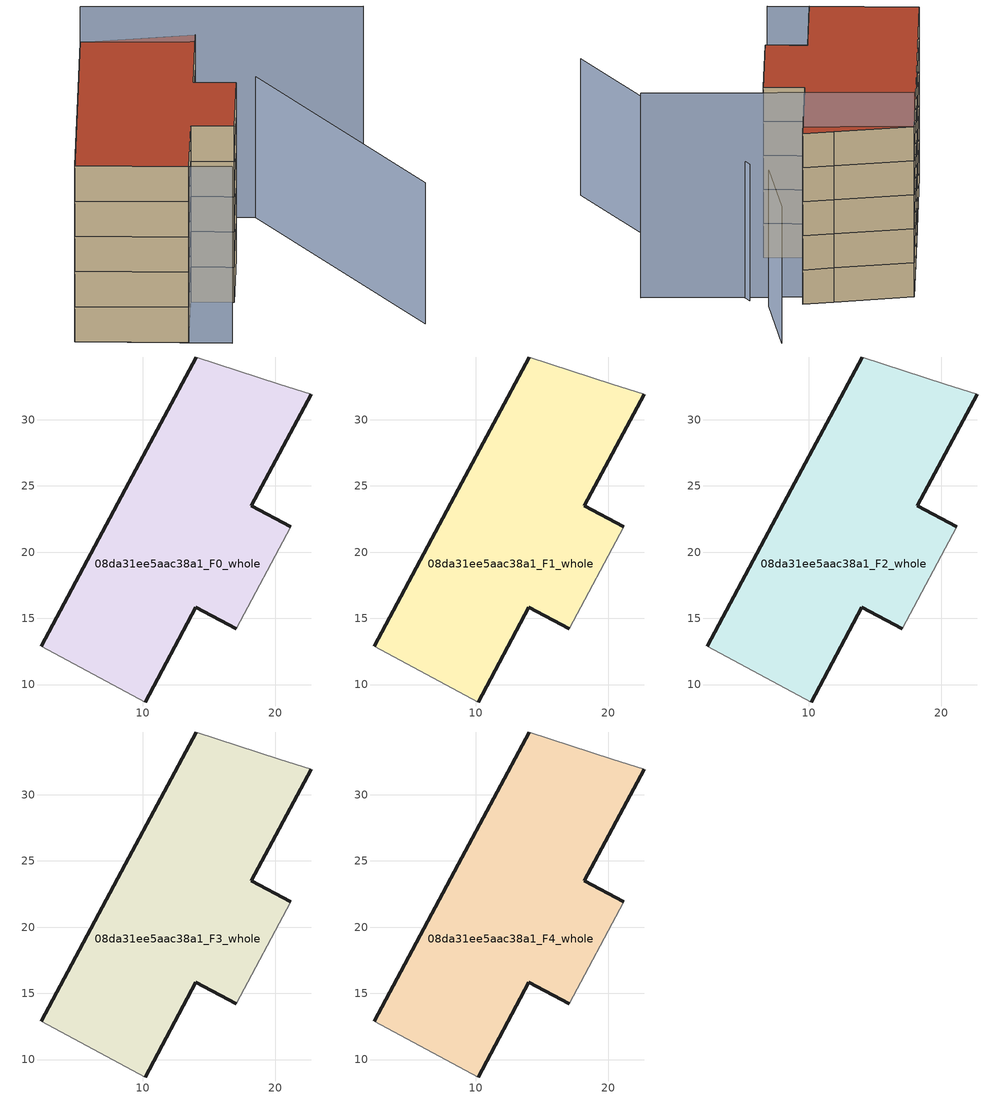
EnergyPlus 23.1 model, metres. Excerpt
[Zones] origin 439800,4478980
08da31ee5aac38a1_F0_whole
 floor ground (EU_floor_Construction): 22.75,31.93 18.22,23.51 21.19,21.93 17.06,14.22 14.02,15.83 10.19,8.69 2.33,12.9 8.68,24.75 14.04,34.74 20.31,32.69 z0
 wall outside (EU_wall_Construction): 14.04,34.74 8.68,24.75 2.33,12.9 / 10.19,8.69 14.02,15.83 17.06,14.22 / 21.19,21.93 18.22,23.51 22.75,31.93 z0:3
 wall adiabatic (EU_wall_Construction): 22.75,31.93 20.31,32.69 14.04,34.74 / 2.33,12.9 10.19,8.69 / 17.06,14.22 21.19,21.93 z0:3
08da31ee5aac38a1_F1_whole
 floor to 08da31ee5aac38a1_F0_whole (EU_floor_Construction): 22.75,31.93 18.22,23.51 21.19,21.93 17.06,14.22 14.02,15.83 10.19,8.69 2.33,12.9 8.68,24.75 14.04,34.74 20.31,32.69 z3
 wall outside (EU_wall_Construction): 14.04,34.74 8.68,24.75 2.33,12.9 / 10.19,8.69 14.02,15.83 17.06,14.22 / 21.19,21.93 18.22,23.51 22.75,31.93 z3:6
 wall adiabatic (EU_wall_Construction): 22.75,31.93 20.31,32.69 14.04,34.74 / 2.33,12.9 10.19,8.69 / 17.06,14.22 21.19,21.93 z3:6
08da31ee5aac38a1_F2_whole
 floor to 08da31ee5aac38a1_F1_whole (EU_floor_Construction): 22.75,31.93 18.22,23.51 21.19,21.93 17.06,14.22 14.02,15.83 10.19,8.69 2.33,12.9 8.68,24.75 14.04,34.74 20.31,32.69 z6
 wall outside (EU_wall_Construction): 14.04,34.74 8.68,24.75 2.33,12.9 / 10.19,8.69 14.02,15.83 17.06,14.22 / 21.19,21.93 18.22,23.51 22.75,31.93 z6:9
 wall adiabatic (EU_wall_Construction): 22.75,31.93 20.31,32.69 14.04,34.74 / 2.33,12.9 10.19,8.69 / 17.06,14.22 21.19,21.93 z6:9
08da31ee5aac38a1_F3_whole
 floor to 08da31ee5aac38a1_F2_whole (EU_floor_Construction): 22.75,31.93 18.22,23.51 21.19,21.93 17.06,14.22 14.02,15.83 10.19,8.69 2.33,12.9 8.68,24.75 14.04,34.74 20.31,32.69 z9
 wall outside (EU_wall_Construction): 14.04,34.74 8.68,24.75 2.33,12.9 / 10.19,8.69 14.02,15.83 17.06,14.22 / 21.19,21.93 18.22,23.51 22.75,31.93 z9:12
 wall adiabatic (EU_wall_Construction): 22.75,31.93 20.31,32.69 14.04,34.74 / 2.33,12.9 10.19,8.69 / 17.06,14.22 21.19,21.93 z9:12
08da31ee5aac38a1_F4_whole
 floor to 08da31ee5aac38a1_F3_whole (EU_floor_Construction): 22.75,31.93 18.22,23.51 21.19,21.93 17.06,14.22 14.02,15.83 10.19,8.69 2.33,12.9 8.68,24.75 14.04,34.74 20.31,32.69 z12
 wall outside (EU_wall_Construction): 14.04,34.74 8.68,24.75 2.33,12.9 / 10.19,8.69 14.02,15.83 17.06,14.22 / 21.19,21.93 18.22,23.51 22.75,31.93 z12:15
 wall adiabatic (EU_wall_Construction): 22.75,31.93 20.31,32.69 14.04,34.74 / 2.33,12.9 10.19,8.69 / 17.06,14.22 21.19,21.93 z12:15
 roof outside (EU_roof_Construction): 17.06,14.22 21.19,21.93 18.22,23.51 22.75,31.93 20.31,32.69 14.04,34.74 8.68,24.75 2.33,12.9 10.19,8.69 14.02,15.83 z15
shading: 2.33,12.9 13.2,7.07 z0:15; 28.4,3.61 26.23,29.35 / 25.41,31.08 27.95,38.31 z0:12; 33.84,24.76 14.04,34.74 z0:18
[Building]
EU S2 Campaign: North Axis=0; Terrain=City; Solar Distribution=FullExterior
[Site:Location]
Madrid: Latitude=40.5; Longitude=-3.5; Time Zone=1; Elevation=609
[SizingPeriod:WeatherFileDays]
AnnualSizingPeriod: Begin Month=1; Begin Day of Month=1; End Month=12; End Day of Month=31; Day of Week for Start Day=Monday; Use Weather File Daylight Saving Period=No; Use Weather File Rain and Snow Indicators=No
[MATERIAL]
EU_InternalMass_Material: Roughness=MediumRough; Thickness=0.1; Conductivity=1; Density=1800; Specific Heat=900; Thermal Absorptance=0.9; Solar Absorptance=0.7; Visible Absorptance=0.7
[MATERIAL:NOMASS] Roughness=MediumRough; Thermal Absorptance=0.9; Solar Absorptance=0.7; Visible Absorptance=0.7
Name | Thermal Resistance
EU_wall_NoMass | 0.459673
EU_roof_NoMass | 0.495815
EU_floor_NoMass | 0.788942
[CONSTRUCTION]
EU_wall_Construction: EU_wall_NoMass
EU_roof_Construction: EU_roof_NoMass
EU_floor_Construction: EU_floor_NoMass
EU_InternalMass_Construction: EU_InternalMass_Material
[ZONE] Type=1; Multiplier=1; Ceiling Height=autocalculate; Floor Area=autocalculate; Part of Total Floor Area=Yes
Name | Volume
08da31ee5aac38a1_F0_whole | 777.032
08da31ee5aac38a1_F1_whole; 08da31ee5aac38a1_F2_whole; 08da31ee5aac38a1_F3_whole; 08da31ee5aac38a1_F4_whole | 777.031
[INTERNALMASS] Construction=EU_InternalMass_Construction; Surface Area=259.011
Name | Zone or ZoneList
08da31ee5aac38a1_F0_whole_EU_InternalMass | 08da31ee5aac38a1_F0_whole
08da31ee5aac38a1_F1_whole_EU_InternalMass | 08da31ee5aac38a1_F1_whole
08da31ee5aac38a1_F2_whole_EU_InternalMass | 08da31ee5aac38a1_F2_whole
08da31ee5aac38a1_F3_whole_EU_InternalMass | 08da31ee5aac38a1_F3_whole
08da31ee5aac38a1_F4_whole_EU_InternalMass | 08da31ee5aac38a1_F4_whole
[OTHEREQUIPMENT] Fuel Type=Electricity; Design Level Calculation Method=Watts/Area; Power per Zone Floor Area=1; Fraction Latent=0; Fraction Radiant=0; Fraction Lost=0; Carbon Dioxide Generation Rate=0; EndUse Subcategory=EU_Step8_InternalGains
Name | Zone or ZoneList or Space or SpaceList | Schedule
EU_Step8_InternalGain_08da31ee5aac38a1_F0_whole_f000 | 08da31ee5aac38a1_F0_whole | EU_Step8_GainSchedule_08da31ee5aac38a1_F0_whole_f000
EU_Step8_InternalGain_08da31ee5aac38a1_F1_whole_f000 | 08da31ee5aac38a1_F1_whole | EU_Step8_GainSchedule_08da31ee5aac38a1_F1_whole_f000
EU_Step8_InternalGain_08da31ee5aac38a1_F2_whole_f000 | 08da31ee5aac38a1_F2_whole | EU_Step8_GainSchedule_08da31ee5aac38a1_F2_whole_f000
EU_Step8_InternalGain_08da31ee5aac38a1_F3_whole_f000 | 08da31ee5aac38a1_F3_whole | EU_Step8_GainSchedule_08da31ee5aac38a1_F3_whole_f000
EU_Step8_InternalGain_08da31ee5aac38a1_F4_whole_f000 | 08da31ee5aac38a1_F4_whole | EU_Step8_GainSchedule_08da31ee5aac38a1_F4_whole_f000
[ZONEVENTILATION:DESIGNFLOWRATE] Schedule=EU_AlwaysOn; Design Flow Rate Calculation Method=AirChanges/Hour; Air Changes per Hour=0.719161; Ventilation Type=Natural; Fan Pressure Rise=0; Fan Total Efficiency=1; Constant Term Coefficient=1; Temperature Term Coefficient=0; Velocity Term Coefficient=0; Velocity Squared Term Coefficient=0; Minimum Indoor Temperature=-100; Maximum Indoor Temperature=100; Delta Temperature=-100; Minimum Outdoor Temperature=-100; Maximum Outdoor Temperature=100; Maximum Wind Speed=40
Name | Zone or ZoneList or Space or SpaceList
EU_ConstantAir_08da31ee5aac38a1_F0_whole | 08da31ee5aac38a1_F0_whole
EU_ConstantAir_08da31ee5aac38a1_F1_whole | 08da31ee5aac38a1_F1_whole
EU_ConstantAir_08da31ee5aac38a1_F2_whole | 08da31ee5aac38a1_F2_whole
EU_ConstantAir_08da31ee5aac38a1_F3_whole | 08da31ee5aac38a1_F3_whole
EU_ConstantAir_08da31ee5aac38a1_F4_whole | 08da31ee5aac38a1_F4_whole
[HVACTEMPLATE:THERMOSTAT] Constant Heating Setpoint=20; Constant Cooling Setpoint=50
EU_HeatOnly_08da31ee5aac38a1_F0_whole; EU_HeatOnly_08da31ee5aac38a1_F1_whole; EU_HeatOnly_08da31ee5aac38a1_F2_whole; EU_HeatOnly_08da31ee5aac38a1_F3_whole; EU_HeatOnly_08da31ee5aac38a1_F4_whole
[HVACTEMPLATE:ZONE:IDEALLOADSAIRSYSTEM] System Availability Schedule=EU_AlwaysOn; Maximum Heating Supply Air Temperature=50; Minimum Cooling Supply Air Temperature=13; Maximum Heating Supply Air Humidity Ratio=0.0156; Minimum Cooling Supply Air Humidity Ratio=0.0077; Heating Limit=NoLimit; Cooling Limit=NoLimit; Heating Availability Schedule=EU_AlwaysOn; Cooling Availability Schedule=EU_CoolingOff; Dehumidification Control Type=ConstantSensibleHeatRatio; Cooling Sensible Heat Ratio=0.7; Dehumidification Setpoint=60; Humidification Control Type=None; Humidification Setpoint=30; Outdoor Air Method=None; Outdoor Air Flow Rate per Person=0.00944; Outdoor Air Flow Rate per Zone Floor Area=0; Outdoor Air Flow Rate per Zone=0; Demand Controlled Ventilation Type=None; Outdoor Air Economizer Type=NoEconomizer; Heat Recovery Type=None; Sensible Heat Recovery Effectiveness=0.7; Latent Heat Recovery Effectiveness=0.65
Name | Template Thermostat
08da31ee5aac38a1_F0_whole | EU_HeatOnly_08da31ee5aac38a1_F0_whole
08da31ee5aac38a1_F1_whole | EU_HeatOnly_08da31ee5aac38a1_F1_whole
08da31ee5aac38a1_F2_whole | EU_HeatOnly_08da31ee5aac38a1_F2_whole
08da31ee5aac38a1_F3_whole | EU_HeatOnly_08da31ee5aac38a1_F3_whole
08da31ee5aac38a1_F4_whole | EU_HeatOnly_08da31ee5aac38a1_F4_whole
[SIZING:ZONE] Zone Cooling Design Supply Air Temperature Input Method=SupplyAirTemperature; Zone Cooling Design Supply Air Temperature=13; Zone Heating Design Supply Air Temperature Input Method=SupplyAirTemperature; Zone Heating Design Supply Air Temperature=50; Zone Cooling Design Supply Air Humidity Ratio=0.008; Zone Heating Design Supply Air Humidity Ratio=0.008; Cooling Design Air Flow Method=DesignDay; Cooling Design Air Flow Rate=0; Cooling Minimum Air Flow per Zone Floor Area=0.000762; Cooling Minimum Air Flow=0; Cooling Minimum Air Flow Fraction=0.2; Heating Design Air Flow Method=DesignDay; Heating Design Air Flow Rate=0; Heating Maximum Air Flow per Zone Floor Area=0.002032; Heating Maximum Air Flow=0.141576; Heating Maximum Air Flow Fraction=0.3; Account for Dedicated Outdoor Air System=No; Dedicated Outdoor Air System Control Strategy=NeutralSupplyAir; Dedicated Outdoor Air Low Setpoint Temperature for Design=autosize; Dedicated Outdoor Air High Setpoint Temperature for Design=autosize; Zone Load Sizing Method=Sensible Load Only No Latent Load; Zone Latent Cooling Design Supply Air Humidity Ratio Input Method=HumidityRatioDifference; Zone Cooling Design Supply Air Humidity Ratio Difference=0.005; Zone Latent Heating Design Supply Air Humidity Ratio Input Method=HumidityRatioDifference; Zone Humidification Design Supply Air Humidity Ratio Difference=0.005
08da31ee5aac38a1_F0_whole; 08da31ee5aac38a1_F1_whole; 08da31ee5aac38a1_F2_whole; 08da31ee5aac38a1_F3_whole; 08da31ee5aac38a1_F4_whole
[SCHEDULE:CONSTANT]
Name | Hourly Value
EU_AlwaysOn | 1
EU_CoolingOff | 0
[SCHEDULE:FILE] Column Number=1; Rows to Skip at Top=0; Number of Hours of Data=8760; Column Separator=Comma; Interpolate to Timestep=No; Minutes per Item=60; Adjust Schedule for Daylight Savings=Yes
Name | File
EU_Step8_GainSchedule_08da31ee5aac38a1_F0_whole_f000 | ../../schedules/08da31ee5aac38a1/08da31ee5aac38a1_F0_whole_f000_gain.csv
EU_Step8_GainSchedule_08da31ee5aac38a1_F1_whole_f000 | ../../schedules/08da31ee5aac38a1/08da31ee5aac38a1_F1_whole_f000_gain.csv
EU_Step8_GainSchedule_08da31ee5aac38a1_F2_whole_f000 | ../../schedules/08da31ee5aac38a1/08da31ee5aac38a1_F2_whole_f000_gain.csv
EU_Step8_GainSchedule_08da31ee5aac38a1_F3_whole_f000 | ../../schedules/08da31ee5aac38a1/08da31ee5aac38a1_F3_whole_f000_gain.csv
EU_Step8_GainSchedule_08da31ee5aac38a1_F4_whole_f000 | ../../schedules/08da31ee5aac38a1/08da31ee5aac38a1_F4_whole_f000_gain.csv
